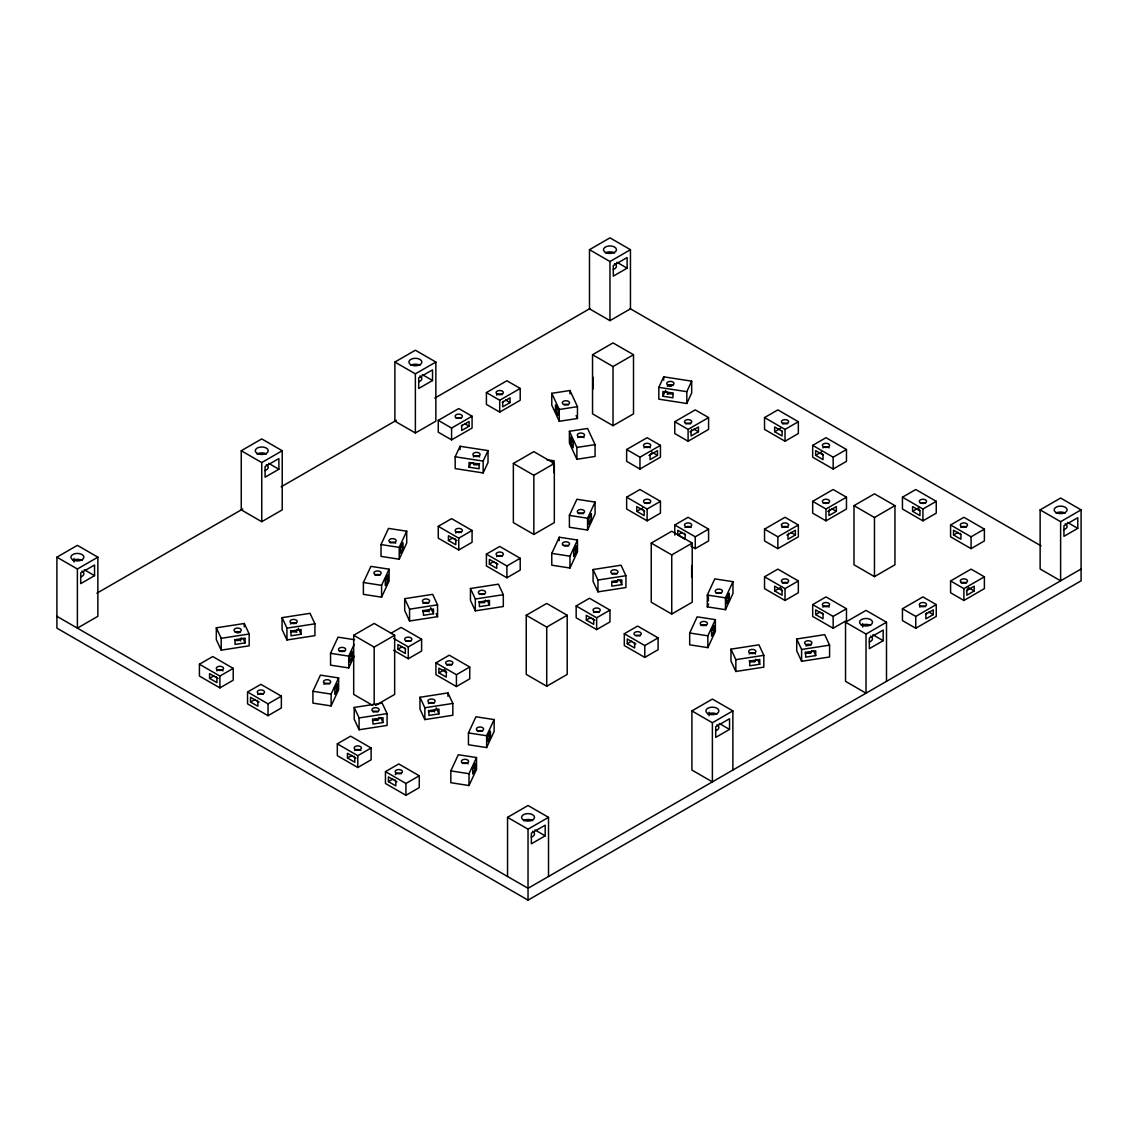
<?xml version="1.0" encoding="UTF-8"?>
<svg xmlns="http://www.w3.org/2000/svg" width="1138" height="1138" viewBox="0 0 1138 1138"><rect width="100%" height="100%" fill="white"/><g stroke="black" fill="none" stroke-linecap="round" stroke-linejoin="round"><path stroke-width="1.5" d="M216.32 627.82L216.32 639.641L221.199 650.154L249.179 645.815L249.179 633.994L244.3 623.496L216.32 627.82L221.199 638.318L221.199 650.154M244.3 626.867L244.3 623.496M282.082 617.649L282.082 629.47L286.947 639.969L314.927 635.644L314.927 623.823L310.062 613.325L282.082 617.649L286.947 628.148L286.947 639.969M354.217 707.438L354.217 719.259L359.096 729.757L387.076 725.432L387.076 713.611L382.197 703.113L354.217 707.438L359.096 717.936L359.096 729.757M404.701 598.673L404.701 610.509L409.566 621.007L437.547 616.682L437.547 604.847L432.682 594.349L404.701 598.673L409.566 609.186L409.566 621.007M419.979 697.267L419.979 709.088L424.844 719.586L452.839 715.261L452.839 703.44L447.959 692.928L419.979 697.267L424.844 707.765L424.844 719.586M447.959 696.314L447.959 692.928M593.069 569.541L593.069 581.362L597.948 591.86L625.928 587.535L625.928 575.714L621.049 565.202L593.069 569.541L597.948 580.039L597.948 591.86M730.966 649.158L730.966 660.979L735.845 671.477L763.826 667.153L763.826 655.332L758.946 644.819L730.966 649.158L735.845 659.656L735.845 671.477M312.922 691.278L320.418 675.119L338.612 677.935L338.612 689.77L331.115 705.916L312.922 703.113L312.922 691.278L331.115 694.095L338.612 677.935M354.188 656.213L348.726 667.949L330.546 665.147L330.546 653.312L338.043 637.166L354.572 639.712M363.392 582.528L370.903 566.368L389.082 569.185L389.082 581.006L381.586 597.166L363.392 594.349L363.392 582.528L381.586 585.33L389.082 569.185M381.017 544.561L388.513 528.402L406.707 531.218L406.707 543.039L399.21 559.199L381.017 556.382L381.017 544.561L399.21 547.378L406.707 531.218M348.726 667.949L348.726 656.128L354.188 644.378M337.517 688.561L334.828 694.379L334.828 689.642L337.517 683.824L337.517 688.561L334.216 688.049M352.524 656.256L349.821 662.06L349.821 657.337L352.524 651.519L352.524 656.256L349.21 655.744M388.001 579.797L385.298 585.615L385.298 580.892L388.001 575.074L388.001 579.797L384.687 579.285M402.994 547.492L400.291 553.31L400.291 548.573L402.994 542.769L402.994 547.492L399.68 546.98M455.172 456.779L460.036 446.281L488.031 450.605L488.031 462.441L483.152 472.939L455.172 468.6L455.172 456.779L483.152 461.103L488.031 450.605M469.027 467.206L469.027 462.469L479.098 464.034L479.098 468.756L469.027 467.206L471.104 462.697M552.385 463.778L553.779 460.776L546.781 459.695M450.819 770.895L458.315 754.736L476.509 757.552L476.509 769.388L469.012 785.533L450.819 782.716L450.819 770.895L469.012 773.712L476.509 757.552M468.443 732.929L475.94 716.769L494.134 719.586L494.134 731.421L486.637 747.566L468.443 744.764L468.443 732.929L486.637 735.745L494.134 719.586M551.774 553.381L559.27 537.221L577.464 540.038L577.464 551.873L569.967 568.018L551.774 565.202L551.774 553.381L569.967 556.197L577.464 540.038M569.398 515.414L576.895 499.269L595.074 502.071L595.074 513.907L587.578 530.052L569.398 527.25L569.398 515.414L587.578 518.231L595.074 502.071M475.428 768.178L472.725 773.996L472.725 769.26L475.428 763.442L475.428 768.178L472.114 767.666M490.421 735.859L487.718 741.677L487.718 736.955L490.421 731.137L490.421 735.859L487.107 735.347M576.369 550.664L573.666 556.482L573.666 551.745L576.369 545.927L576.369 550.664L573.068 550.152M658.831 387.333L663.696 376.834L691.676 381.159L691.676 392.994L686.811 403.492L658.831 399.168L658.831 387.333L686.811 391.671L691.676 381.159M662.885 396.237L662.885 391.515L672.956 393.065L672.956 397.802L662.885 396.237L665.673 390.249M689.671 632.998L697.167 616.839L715.361 619.655L715.361 631.476L707.864 647.636L689.671 644.819L689.671 632.998L707.864 635.815L715.361 619.655M707.295 595.032L714.792 578.872L732.972 581.689L732.972 593.524L725.475 609.669L707.295 606.853L707.295 595.032L725.475 597.848L732.972 581.689M707.295 606.853L708.661 603.922M714.266 630.281L711.577 636.099L711.577 631.362L714.266 625.544L714.266 630.281L710.966 629.769M729.259 597.962L726.57 603.78L726.57 599.057L729.259 593.239L729.259 597.962L725.959 597.45M56.9 557.179L77.384 545.344L97.868 557.179L97.868 616.312L77.384 628.133L77.384 569L56.9 557.179L56.9 628.133L528.032 900.144L1081.1 580.821L1081.1 509.867L1060.616 498.046L1040.132 509.867L1040.132 569L1060.616 580.821L1060.616 521.688L1040.132 509.867M241.256 450.733L261.74 438.912L282.224 450.733L282.224 509.867L261.74 521.702L241.256 509.867L241.256 450.733L261.74 462.569L282.224 450.733M394.886 362.04L415.37 350.219L435.854 362.04L435.854 421.174L415.37 432.995L394.886 421.174L394.886 362.04L415.37 373.861L435.854 362.04M589.484 249.691L609.968 237.856L630.452 249.691L630.452 308.825L609.968 320.646L589.484 308.825L589.484 249.691L609.968 261.512L630.452 249.691M77.384 569L97.868 557.179M94.539 575.657L80.713 583.638L80.713 572.997L94.539 565.003L94.539 575.657L84.297 569.74M278.895 469.212L265.069 477.192L265.069 466.552L278.895 458.571L278.895 469.212L268.653 463.308M432.525 380.519L418.699 388.499L418.699 377.859L432.525 369.878L432.525 380.519L422.283 374.601M627.123 268.17L613.297 276.15L613.297 265.51L627.123 257.529L627.123 268.17L616.881 262.252M96.844 593.239L242.792 508.985M281.2 486.808L396.422 420.278M434.83 398.115L589.996 308.526M438.272 420.363L458.756 408.542L472.071 416.224L472.071 428.059L451.587 439.88L438.272 432.198L438.272 420.363L451.587 428.059L472.071 416.224M486.41 392.582L506.894 380.746L520.208 388.442L520.208 400.263L499.724 412.084L486.41 404.403L486.41 392.582L499.724 400.263L520.208 388.442M592.542 354.715L613.026 342.894L633.51 354.715L633.51 413.848L613.026 425.683L592.542 413.848L592.542 354.715L613.026 366.55L633.51 354.715M469.098 426.224L461.729 430.477L461.729 425.754L469.098 421.487L469.098 426.224L464.66 423.663M510.066 402.568L502.697 406.821L502.697 402.098L510.066 397.845L510.066 402.568L505.628 400.007M513.352 463.479L533.836 451.644L554.32 463.479L554.32 522.612L533.836 534.433L513.352 522.612L513.352 463.479L533.836 475.3L554.32 463.479M199.42 664.236L212.735 656.541L233.219 668.376L233.219 680.197L219.904 687.878L199.42 676.057L199.42 664.236L219.904 676.057L233.219 668.376M438.272 526.339L451.587 518.644L472.071 530.479L472.071 542.3L458.756 549.981L438.272 538.16L438.272 526.339L458.756 538.16L472.071 530.479M209.563 678.362L216.931 682.629L216.931 677.892L209.563 673.639L209.563 678.362L214.001 675.801M448.415 540.465L455.783 544.718L455.783 539.995L448.415 535.742L448.415 540.465L452.853 537.904M626.64 449.51L647.124 437.689L660.438 445.371L660.438 457.192L639.954 469.027L626.64 461.331L626.64 449.51L639.954 457.192L660.438 445.371M674.777 421.714L695.261 409.893L708.576 417.575L708.576 429.41L688.092 441.231L674.777 433.55L674.777 421.714L688.092 429.41L708.576 417.575M247.558 692.018L260.872 684.336L281.356 696.157L281.356 707.992L268.042 715.674L247.558 703.853L247.558 692.018L268.042 703.853L281.356 696.157M486.41 554.121L499.724 546.439L520.208 558.26L520.208 570.095L506.894 577.777L486.41 565.956L486.41 554.121L506.894 565.956L520.208 558.26M657.48 455.356L650.097 459.624L650.097 454.887L657.48 450.634L657.48 455.356L651.562 451.942M698.448 431.715L691.065 435.968L691.065 431.231L698.448 426.978L698.448 431.715L694.009 429.154M372.709 705.389L353.69 694.408L353.69 635.274L374.174 623.439L394.658 635.274L394.658 694.408L375.64 705.389M250.531 702.018L257.899 706.271L257.899 701.549L250.531 697.281L250.531 702.018L254.969 699.457M489.383 564.121L496.751 568.374L496.751 563.651L489.383 559.384L489.383 564.121L493.821 561.56M390.761 633.382L401.117 627.408L421.601 639.229L421.601 651.05L408.286 658.746L393.648 650.296M626.64 497.192L639.954 489.511L660.438 501.332L660.438 513.153L647.124 520.848L626.64 509.013L626.64 497.192L647.124 509.013L660.438 501.332M764.537 417.575L777.851 409.893L798.335 421.714L798.335 433.55L785.021 441.231L764.537 429.41L764.537 417.575L785.021 429.41L798.335 421.714M353.69 635.274L374.174 647.095L394.658 635.274M397.93 649.229L405.313 653.482L405.313 648.745L397.93 644.492L397.93 649.229L402.368 646.654M636.782 511.332L644.165 515.585L644.165 510.848L636.782 506.595L636.782 511.332L642.7 507.904M774.679 431.715L782.062 435.968L782.062 431.231L774.679 426.978L774.679 431.715L780.597 428.301M393.648 638.475L408.286 646.91L421.601 639.229M435.939 662.885L449.254 655.189L469.738 667.024L469.738 678.845L456.423 686.541L435.939 674.706L435.939 662.885L456.423 674.706L469.738 667.024M674.777 535.116L674.777 524.988L688.092 517.292L708.576 529.127L708.576 540.948L695.261 548.644L690.88 546.098M812.674 445.371L825.989 437.689L846.473 449.51L846.473 461.331L833.158 469.027L812.674 457.192L812.674 445.371L833.158 457.192L846.473 449.51M526.24 615.26L546.724 603.439L567.208 615.26L567.208 674.393L546.724 686.228L526.24 674.393L526.24 615.26L546.724 627.095L567.208 615.26M651.249 543.096L671.733 531.261L692.217 543.096L692.217 602.23L671.733 614.051L651.249 602.23L651.249 543.096L671.733 554.917L692.217 543.096M438.898 672.871L446.281 677.138L446.281 672.402L438.898 668.148L438.898 672.871L444.816 669.457M677.75 534.974L685.133 539.241L685.133 534.504L677.75 530.251L677.75 534.974L682.188 532.413M815.647 455.356L823.03 459.624L823.03 454.887L815.647 450.634L815.647 455.356L821.565 451.942M674.777 524.988L695.261 536.809L708.576 529.127M337.317 743.854L350.632 736.158L371.116 747.993L371.116 759.814L357.801 767.496L337.317 755.675L337.317 743.854L357.801 755.675L371.116 747.993M576.169 605.957L589.484 598.261L609.968 610.096L609.968 621.917L596.653 629.599L576.169 617.778L576.169 605.957L596.653 617.778L609.968 610.096M347.46 757.979L354.828 762.232L354.828 757.51L347.46 753.256L347.46 757.979L351.898 755.419M586.312 620.082L593.68 624.335L593.68 619.613L586.312 615.345L586.312 620.082L590.75 617.521M764.537 529.127L785.021 517.292L798.335 524.988L798.335 536.809L777.851 548.644L764.537 540.948L764.537 529.127L777.851 536.809L798.335 524.988M812.674 501.332L833.158 489.511L846.473 497.192L846.473 509.013L825.989 520.848L812.674 513.153L812.674 501.332L825.989 509.013L846.473 497.192M385.455 771.635L398.769 763.954L419.253 775.775L419.253 787.61L405.939 795.291L385.455 783.47L385.455 771.635L405.939 783.47L419.253 775.775M624.307 633.738L637.621 626.056L658.105 637.877L658.105 649.713L644.791 657.394L624.307 645.573L624.307 633.738L644.791 645.573L658.105 637.877M795.377 534.974L787.994 539.241L787.994 534.504L795.377 530.251L795.377 534.974L790.938 532.413M836.345 511.332L828.962 515.585L828.962 510.848L836.345 506.595L836.345 511.332L831.906 508.757M853.984 505.656L874.468 493.835L894.952 505.656L894.952 564.789L874.468 576.625L853.984 564.789L853.984 505.656L874.468 517.491L894.952 505.656M388.428 781.635L395.796 785.889L395.796 781.166L388.428 776.898L388.428 781.635L392.866 779.075M627.28 643.738L634.648 647.991L634.648 643.269L627.28 639.001L627.28 643.738L631.718 641.178M764.537 576.81L777.851 569.128L798.335 580.949L798.335 592.77L785.021 600.466L764.537 588.631L764.537 576.81L785.021 588.631L798.335 580.949M902.448 497.192L915.763 489.511L936.247 501.332L936.247 513.153L922.932 520.848L902.448 509.013L902.448 497.192L922.932 509.013L936.247 501.332M774.679 590.935L782.062 595.202L782.062 590.466L774.679 586.212L774.679 590.935L780.597 587.521M912.576 511.332L919.959 515.585L919.959 510.848L912.576 506.595L912.576 511.332L918.494 507.904M812.674 604.605L825.989 596.909L846.473 608.745L846.473 620.566L833.158 628.247L812.674 616.426L812.674 604.605L833.158 616.426L846.473 608.745M950.586 524.988L963.9 517.292L984.384 529.127L984.384 540.948L971.07 548.644L950.586 536.809L950.586 524.988L971.07 536.809L984.384 529.127M815.647 614.591L823.03 618.844L823.03 614.122L815.647 609.868L815.647 614.591L820.085 612.031M953.544 534.974L960.927 539.241L960.927 534.504L953.544 530.251L953.544 534.974L957.983 532.413M507.548 876.488L507.548 817.354L528.032 805.519L548.516 817.354L548.516 876.488M732.872 710.909L712.388 722.744L712.388 781.877L691.904 770.042L691.904 710.909L712.388 699.088L732.872 710.909L732.872 770.042M886.502 622.216L866.018 634.051L866.018 693.17L845.534 681.349L845.534 622.216L866.018 610.395L886.502 622.216L886.502 681.349M902.448 608.745L922.932 596.909L936.247 604.605L936.247 616.426L915.763 628.247L902.448 620.566L902.448 608.745L915.763 616.426L936.247 604.605M950.586 580.949L971.07 569.128L984.384 576.81L984.384 588.631L963.9 600.466L950.586 592.77L950.586 580.949L963.9 588.631L984.384 576.81M507.548 817.354L528.032 829.175L548.516 817.354M1060.616 521.688L1081.1 509.867M545.187 835.833L531.361 843.813L531.361 833.172L545.187 825.192L545.187 835.833L534.945 829.915M729.543 729.401L715.717 737.381L715.717 726.727L729.543 718.747L729.543 729.401L719.301 723.484M883.173 640.694L869.347 648.674L869.347 638.034L883.173 630.054L883.173 640.694L872.931 634.791M1077.771 528.345L1063.945 536.325L1063.945 525.685L1077.771 517.705L1077.771 528.345L1067.529 522.427M933.274 614.591L925.891 618.844L925.891 614.122L933.274 609.868L933.274 614.591L928.836 612.031M974.242 590.935L966.859 595.202L966.859 590.466L974.242 586.212L974.242 590.935L968.324 587.521M1081.1 569L528.032 888.309L56.9 616.312M551.774 393.321L569.967 390.505L577.464 406.664L577.464 418.485L559.27 421.302L551.774 405.142L551.774 393.321L559.27 409.481L559.27 421.302M555.486 409.595L558.189 415.413L558.189 410.676L555.486 404.858L555.486 409.595L558.786 409.083M559.27 409.481L577.464 406.664M569.398 431.288L587.578 428.471L595.074 444.631L595.074 456.452L576.895 459.268L569.398 443.109L569.398 431.288L576.895 447.433L576.895 459.268M570.479 441.9L573.182 447.718L573.182 442.995L570.479 437.177L570.479 441.9L573.78 441.388M576.895 447.433L595.074 444.631M470.449 588.502L498.43 584.178L503.309 594.676L503.309 606.511L475.328 610.836L470.449 600.338L470.449 588.502L475.328 599.001L475.328 610.836M236.889 632.913L240.246 632.401M221.199 638.318L249.179 633.994M286.947 628.148L314.927 623.823M409.566 609.186L437.547 604.847M475.328 599.001L503.309 594.676M597.948 580.039L625.928 575.714M245.125 642.899L235.04 644.449L235.04 639.727L245.125 638.162L245.125 642.899L243.034 638.404M301.086 634.236L291.015 635.801L291.015 631.064L301.086 629.513L301.086 634.236L298.298 628.247M433.493 613.752L423.421 615.317L423.421 610.58L433.493 609.029L433.493 613.752L430.705 607.763M489.454 605.103L479.383 606.654L479.383 601.931L489.454 600.366L489.454 605.103L487.363 600.594M621.86 584.619L611.789 586.17L611.789 581.447L621.86 579.882L621.86 584.619L619.783 580.11M796.728 638.987L824.709 634.648L829.574 645.146L829.574 656.982L801.593 661.306L796.728 650.808L796.728 638.987L801.593 649.485L801.593 661.306M805.818 645.858L810.853 645.075M359.096 717.936L387.076 713.611M424.844 707.765L452.839 703.44M735.845 659.656L763.826 655.332M801.593 649.485L829.574 645.146M383.022 722.516L372.951 724.067L372.951 719.344L383.022 717.779L383.022 722.516L380.931 718.007M438.984 713.853L428.912 715.418L428.912 710.681L438.984 709.13L438.984 713.853L436.195 707.85M759.771 664.236L749.686 665.787L749.686 661.064L759.771 659.499L759.771 664.236L757.68 659.727M815.733 655.573L805.661 657.138L805.661 652.401L815.733 650.836L815.733 655.573L813.642 651.078M667.75 385.739L671.121 386.266M330.546 653.312L348.726 656.128M629.983 308.554L1041.071 545.884M845.534 622.216L866.018 634.051M691.904 710.909L712.388 722.744M576.098 415.555L577.464 418.485M436.153 613.681L437.547 616.682M971.07 536.809L971.07 548.644M963.9 588.631L963.9 600.466M922.932 509.013L922.932 520.848M915.763 616.426L915.763 628.247M874.468 517.491L874.468 576.625M862.689 623.553L862.689 627.095M833.158 457.192L833.158 469.027M833.158 616.426L833.158 628.247M825.989 509.013L825.989 520.848M785.021 429.41L785.021 441.231M785.021 588.631L785.021 600.466M777.851 536.809L777.851 548.644M725.475 597.848L725.475 609.669M709.059 712.246L709.059 715.788M708.377 596.241L708.377 600.964M707.864 635.815L707.864 647.636M695.261 536.809L695.261 548.644M691.676 565.543L691.676 577.364M688.092 429.41L688.092 441.231M686.811 391.671L686.811 403.492M671.733 554.917L671.733 614.051M663.696 376.834L663.696 380.22M647.124 509.013L647.124 520.848M644.791 645.573L644.791 657.394M639.954 457.192L639.954 469.027M613.026 366.55L613.026 425.683M609.968 261.512L609.968 320.646M596.653 617.778L596.653 629.599M593.069 377.162L593.069 388.997M587.578 518.231L587.578 530.052M569.967 390.505L569.967 393.89M569.967 556.197L569.967 568.018M559.27 537.221L559.27 540.607M553.779 460.776L553.779 472.611M546.724 627.095L546.724 686.228M533.836 475.3L533.836 534.433M528.032 829.175L528.032 900.144M506.894 565.956L506.894 577.777M499.724 400.263L499.724 412.084M486.637 735.745L486.637 747.566M483.152 461.103L483.152 472.939M469.012 773.712L469.012 785.533M460.036 446.281L460.036 449.652M458.756 538.16L458.756 549.981M456.423 674.706L456.423 686.541M451.587 428.059L451.587 439.88M415.37 373.861L415.37 432.995M408.286 646.91L408.286 658.746M405.939 783.47L405.939 795.291M399.21 547.378L399.21 559.199M381.586 585.33L381.586 597.166M374.174 647.095L374.174 704.493M357.801 755.675L357.801 767.496M331.115 694.095L331.115 705.916M268.042 703.853L268.042 715.674M261.74 462.569L261.74 521.702M219.904 676.057L219.904 687.878M74.055 558.502L74.055 562.058M1065.225 523.764A6.515 3.77 0 0 1 1063.874 529.682M1056.007 513.124A6.515 3.77 0 0 1 1065.225 513.124M614.577 263.589A6.515 3.77 0 0 1 613.226 269.507M605.359 252.935A6.515 3.77 0 0 1 614.577 252.935M503.224 401.401A3.627 2.091 0 0 1 502.285 402.326M496.581 395.085A3.627 2.091 0 0 1 502.285 394.644M644.563 511.09A3.627 2.091 0 0 1 643.624 510.151M644.563 503.409A3.627 2.091 0 0 1 649.684 503.409M577.791 437.632A3.627 2.091 0 0 1 584.064 437.632M266.349 464.631A6.515 3.77 0 0 1 264.998 470.549M257.131 453.991A6.515 3.77 0 0 1 266.349 453.991M782.46 590.707A3.627 2.091 0 0 1 781.536 588.687M782.46 583.012A3.627 2.091 0 0 1 787.581 583.012M259.066 702.118A3.627 2.091 0 0 1 257.259 700.297M257.743 694.521A3.627 2.091 0 0 1 263.433 694.095M479.425 602.699A3.627 2.091 0 0 1 484.546 602.699M485.485 600.082A3.627 2.091 0 0 1 483.366 602.557A3.627 2.091 0 0 1 478.842 601.675M479.425 594.42A3.627 2.091 0 0 1 484.546 594.42M691.591 429.453A3.627 2.091 0 0 1 689.913 431.8M685.531 423.791A3.627 2.091 0 0 1 690.652 423.791M823.428 614.364A3.627 2.091 0 0 1 822.376 612.884M822.859 607.109A3.627 2.091 0 0 1 829.133 607.109M960.757 534.305A3.627 2.091 0 0 1 960.273 533.267M960.757 527.491A3.627 2.091 0 0 1 966.461 527.05M805.121 653.61A3.627 2.091 0 0 1 810.811 653.169M811.75 650.566A3.627 2.091 0 0 1 809.644 653.027A3.627 2.091 0 0 1 805.121 652.145M806.444 644.634A3.627 2.091 0 0 0 811.878 642.828A3.627 2.091 0 0 0 806.444 641.007A3.627 2.091 0 0 0 806.444 644.634A3.627 2.091 0 0 1 810.811 644.89M635.815 643.838A3.627 2.091 0 0 1 634.122 642.557M635.815 635.559A3.627 2.091 0 0 0 641.249 633.738A3.627 2.091 0 0 0 635.815 631.931A3.627 2.091 0 0 0 635.815 635.559A3.627 2.091 0 0 1 640.182 635.815M462.256 425.043A3.627 2.091 0 0 1 461.317 425.982M456.196 418.3A3.627 2.091 0 0 1 461.317 418.3M716.997 724.806A6.515 3.77 0 0 1 715.646 730.738M707.779 714.166A6.515 3.77 0 0 1 716.997 714.166M782.46 431.473A3.627 2.091 0 0 1 781.536 430.534M782.46 423.791A3.627 2.091 0 0 1 787.581 423.791M405.725 648.987A3.627 2.091 0 0 1 404.787 648.048M405.725 641.306A3.627 2.091 0 0 1 410.846 641.306M829.488 509.07A3.627 2.091 0 0 1 827.81 511.417M823.428 503.409A3.627 2.091 0 0 1 828.549 503.409M456.95 540.564A3.627 2.091 0 0 1 455.129 538.758M455.613 532.982A3.627 2.091 0 0 1 461.317 532.541M218.098 678.461A3.627 2.091 0 0 1 216.291 676.655M216.775 670.879A3.627 2.091 0 0 1 223.048 670.879M81.993 571.063A6.515 3.77 0 0 1 80.642 576.994M72.775 560.422A6.515 3.77 0 0 1 81.993 560.422M374.999 575.088A3.627 2.091 0 0 1 380.12 575.088M477.419 731.151A3.627 2.091 0 0 1 482.54 731.151M750.483 661.491A3.627 2.091 0 0 1 754.85 661.832M755.788 659.215A3.627 2.091 0 0 1 753.683 661.69A3.627 2.091 0 0 1 749.16 660.808M749.16 653.98A3.627 2.091 0 0 1 755.433 653.98M462.412 763.47A3.627 2.091 0 0 1 468.116 763.897M823.428 455.129A3.627 2.091 0 0 1 822.376 453.649M822.859 447.874A3.627 2.091 0 0 1 829.133 447.874M667.224 394.274A3.627 2.091 0 0 1 672.914 393.848M672.914 393.25A3.627 2.091 0 0 1 668.973 393.705A3.627 2.091 0 0 1 666.74 391.771M667.224 385.995A3.627 2.091 0 0 1 672.914 385.569M967.385 588.687A3.627 2.091 0 0 1 966.461 590.707M961.34 583.012A3.627 2.091 0 0 1 966.461 583.012M612.585 581.888A3.627 2.091 0 0 1 616.952 582.215M617.891 579.598A3.627 2.091 0 0 1 616.199 581.959A3.627 2.091 0 0 1 611.831 581.618M611.831 573.936A3.627 2.091 0 0 1 616.952 573.936M870.627 636.114A6.515 3.77 0 0 1 869.276 642.031M861.409 625.473A6.515 3.77 0 0 1 870.627 625.473M788.648 533.267A3.627 2.091 0 0 1 786.842 535.073M781.891 527.491A3.627 2.091 0 0 1 788.165 527.491M716.257 593.254A3.627 2.091 0 0 1 721.378 593.254M578.36 513.651A3.627 2.091 0 0 1 583.481 513.651M422.881 611.789A3.627 2.091 0 0 1 429.154 611.789M429.638 609.285A3.627 2.091 0 0 1 426.963 611.305A3.627 2.091 0 0 1 422.881 610.338M422.881 603.51A3.627 2.091 0 0 1 428.585 603.083M355.995 758.079A3.627 2.091 0 0 1 354.188 756.272M354.672 750.497A3.627 2.091 0 0 1 360.945 750.497M473.934 464.802A3.627 2.091 0 0 1 477.434 464.261M479.624 463.778A3.627 2.091 0 0 1 475.556 464.745A3.627 2.091 0 0 1 472.867 462.725M473.351 456.95A3.627 2.091 0 0 1 479.624 456.95M339.508 651.548A3.627 2.091 0 0 1 344.629 651.548M372.411 720.539A3.627 2.091 0 0 1 378.101 720.112M379.039 717.495A3.627 2.091 0 0 1 376.934 719.97A3.627 2.091 0 0 1 372.411 719.088M372.98 711.833A3.627 2.091 0 0 1 378.101 711.833M235.082 640.495A3.627 2.091 0 0 1 240.787 640.936M241.142 637.892A3.627 2.091 0 0 1 239.449 640.239A3.627 2.091 0 0 1 235.082 639.912M235.082 632.216A3.627 2.091 0 0 1 240.203 632.216M497.918 564.22A3.627 2.091 0 0 1 496.225 562.94M496.581 556.624A3.627 2.091 0 0 1 502.285 556.197M564.121 545.628A3.627 2.091 0 0 1 568.488 545.956M685.531 534.746A3.627 2.091 0 0 1 684.479 533.267M684.962 527.491A3.627 2.091 0 0 1 691.235 527.491M290.474 632.273A3.627 2.091 0 0 1 296.748 632.273M297.231 629.769A3.627 2.091 0 0 1 294.543 631.789A3.627 2.091 0 0 1 290.474 630.808M290.474 623.994A3.627 2.091 0 0 1 296.165 623.567M428.372 711.89A3.627 2.091 0 0 1 434.645 711.89M435.129 709.387A3.627 2.091 0 0 1 432.44 711.406A3.627 2.091 0 0 1 428.372 710.425M428.372 703.611A3.627 2.091 0 0 1 434.062 703.17M650.751 453.649A3.627 2.091 0 0 1 648.945 455.456M643.994 447.874A3.627 2.091 0 0 1 650.267 447.874M564.121 404.559A3.627 2.091 0 0 1 568.488 404.886M419.979 375.938A6.515 3.77 0 0 1 418.628 381.856M410.761 365.298A6.515 3.77 0 0 1 419.979 365.298M594.847 620.182A3.627 2.091 0 0 1 593.026 618.361M593.524 612.585A3.627 2.091 0 0 1 599.214 612.159M926.545 612.884A3.627 2.091 0 0 1 925.493 614.364M919.789 607.109A3.627 2.091 0 0 1 925.493 606.668M396.963 781.735A3.627 2.091 0 0 1 395.156 779.914M395.27 774.651A3.627 2.091 0 0 1 401.33 773.712M446.693 672.643A3.627 2.091 0 0 1 445.755 670.623M446.693 664.948A3.627 2.091 0 0 1 451.814 664.948M919.789 510.663A3.627 2.091 0 0 1 919.433 509.07M920.372 503.409A3.627 2.091 0 0 1 925.493 503.409M389.993 542.783A3.627 2.091 0 0 1 395.683 543.224M532.641 831.252A6.515 3.77 0 0 1 531.29 837.17M523.423 820.612A6.515 3.77 0 0 1 532.641 820.612M323.946 684.279A3.627 2.091 0 0 1 329.636 683.853M701.264 625.573A3.627 2.091 0 0 1 706.385 625.573M591.362 513.622L588.673 519.44L588.673 524.163L591.362 518.345L591.362 513.622M1057.358 513.124A6.515 3.77 0 0 0 1067.131 509.867A6.515 3.77 0 0 0 1057.358 506.609A6.515 3.77 0 0 0 1057.358 513.124M606.71 252.949A6.515 3.77 0 0 0 616.483 249.691A6.515 3.77 0 0 0 606.71 246.434A6.515 3.77 0 0 0 606.71 252.949M497.164 394.061A3.627 2.091 0 0 0 503.224 393.122A3.627 2.091 0 0 0 498.785 390.562A3.627 2.091 0 0 0 497.164 394.061M645.317 503.138A3.627 2.091 0 0 0 650.751 501.332A3.627 2.091 0 0 0 645.317 499.525A3.627 2.091 0 0 0 645.317 503.138M578.36 436.608A3.627 2.091 0 0 0 584.42 435.669A3.627 2.091 0 0 0 579.982 433.109A3.627 2.091 0 0 0 578.36 436.608M258.482 453.991A6.515 3.77 0 0 0 268.255 450.733A6.515 3.77 0 0 0 258.482 447.476A6.515 3.77 0 0 0 258.482 453.991M782.46 582.428A3.627 2.091 0 0 0 788.52 581.49A3.627 2.091 0 0 0 784.096 578.929A3.627 2.091 0 0 0 782.46 582.428M259.066 693.839A3.627 2.091 0 0 0 264.5 692.018A3.627 2.091 0 0 0 259.066 690.211A3.627 2.091 0 0 0 259.066 693.839M480.165 594.164A3.627 2.091 0 0 0 485.599 592.343A3.627 2.091 0 0 0 480.165 590.537A3.627 2.091 0 0 0 480.165 594.164M685.531 423.194A3.627 2.091 0 0 0 691.591 422.255A3.627 2.091 0 0 0 687.153 419.694A3.627 2.091 0 0 0 685.531 423.194M824.182 606.412A3.627 2.091 0 0 0 829.616 604.605A3.627 2.091 0 0 0 824.182 602.784A3.627 2.091 0 0 0 824.182 606.412M962.079 526.794A3.627 2.091 0 0 0 967.513 524.988A3.627 2.091 0 0 0 962.079 523.181A3.627 2.091 0 0 0 962.079 526.794M456.196 417.703A3.627 2.091 0 0 0 462.256 416.764A3.627 2.091 0 0 0 457.817 414.204A3.627 2.091 0 0 0 456.196 417.703M709.13 714.18A6.515 3.77 0 0 0 718.903 710.909A6.515 3.77 0 0 0 709.13 707.651A6.515 3.77 0 0 0 709.13 714.18M783.214 423.521A3.627 2.091 0 0 0 788.648 421.714A3.627 2.091 0 0 0 783.214 419.908A3.627 2.091 0 0 0 783.214 423.521M406.465 641.035A3.627 2.091 0 0 0 411.899 639.229A3.627 2.091 0 0 0 406.465 637.422A3.627 2.091 0 0 0 406.465 641.035M823.428 502.811A3.627 2.091 0 0 0 829.488 501.872A3.627 2.091 0 0 0 825.064 499.312A3.627 2.091 0 0 0 823.428 502.811M456.95 532.285A3.627 2.091 0 0 0 462.369 530.479A3.627 2.091 0 0 0 456.95 528.658A3.627 2.091 0 0 0 456.95 532.285M218.098 670.182A3.627 2.091 0 0 0 223.532 668.376A3.627 2.091 0 0 0 218.098 666.555A3.627 2.091 0 0 0 218.098 670.182M74.126 560.437A6.515 3.77 0 0 0 83.899 557.179A6.515 3.77 0 0 0 74.126 553.907A6.515 3.77 0 0 0 74.126 560.437M374.999 574.505A3.627 2.091 0 0 0 381.045 573.566A3.627 2.091 0 0 0 376.621 571.006A3.627 2.091 0 0 0 374.999 574.505M477.419 730.568A3.627 2.091 0 0 0 483.465 729.629A3.627 2.091 0 0 0 479.041 727.068A3.627 2.091 0 0 0 477.419 730.568M750.483 653.297A3.627 2.091 0 0 0 755.917 651.477A3.627 2.091 0 0 0 750.483 649.67A3.627 2.091 0 0 0 750.483 653.297M462.412 762.873A3.627 2.091 0 0 0 468.472 761.934A3.627 2.091 0 0 0 464.048 759.373A3.627 2.091 0 0 0 462.412 762.873M824.182 447.177A3.627 2.091 0 0 0 829.616 445.371A3.627 2.091 0 0 0 824.182 443.564A3.627 2.091 0 0 0 824.182 447.177M668.547 385.298A3.627 2.091 0 0 0 673.981 383.492A3.627 2.091 0 0 0 668.547 381.685A3.627 2.091 0 0 0 668.547 385.298M961.34 582.428A3.627 2.091 0 0 0 967.385 581.49A3.627 2.091 0 0 0 962.961 578.929A3.627 2.091 0 0 0 961.34 582.428M612.585 573.68A3.627 2.091 0 0 0 618.019 571.859A3.627 2.091 0 0 0 612.585 570.053A3.627 2.091 0 0 0 612.585 573.68M862.76 625.473A6.515 3.77 0 0 0 872.533 622.216A6.515 3.77 0 0 0 862.76 618.958A6.515 3.77 0 0 0 862.76 625.473M782.46 526.467A3.627 2.091 0 0 0 788.52 525.528A3.627 2.091 0 0 0 784.096 522.968A3.627 2.091 0 0 0 782.46 526.467M716.257 592.67A3.627 2.091 0 0 0 722.317 591.732A3.627 2.091 0 0 0 717.879 589.171A3.627 2.091 0 0 0 716.257 592.67M578.36 513.053A3.627 2.091 0 0 0 584.42 512.114A3.627 2.091 0 0 0 579.982 509.554A3.627 2.091 0 0 0 578.36 513.053M424.204 602.813A3.627 2.091 0 0 0 429.638 601.006A3.627 2.091 0 0 0 424.204 599.2A3.627 2.091 0 0 0 424.204 602.813M355.995 749.8A3.627 2.091 0 0 0 361.429 747.993A3.627 2.091 0 0 0 355.995 746.172A3.627 2.091 0 0 0 355.995 749.8M473.934 455.925A3.627 2.091 0 0 0 479.994 454.987A3.627 2.091 0 0 0 475.556 452.426A3.627 2.091 0 0 0 473.934 455.925M339.508 650.95A3.627 2.091 0 0 0 345.568 650.011A3.627 2.091 0 0 0 341.144 647.451A3.627 2.091 0 0 0 339.508 650.95M373.733 711.577A3.627 2.091 0 0 0 379.167 709.771A3.627 2.091 0 0 0 373.733 707.95A3.627 2.091 0 0 0 373.733 711.577M235.836 631.96A3.627 2.091 0 0 0 241.27 630.153A3.627 2.091 0 0 0 235.836 628.332A3.627 2.091 0 0 0 235.836 631.96M497.918 555.941A3.627 2.091 0 0 0 503.337 554.121A3.627 2.091 0 0 0 497.918 552.314A3.627 2.091 0 0 0 497.918 555.941M563.367 545.358A3.627 2.091 0 0 0 569.427 544.419A3.627 2.091 0 0 0 564.989 541.859A3.627 2.091 0 0 0 563.367 545.358M686.285 526.794A3.627 2.091 0 0 0 691.719 524.988A3.627 2.091 0 0 0 686.285 523.181A3.627 2.091 0 0 0 686.285 526.794M291.797 623.297A3.627 2.091 0 0 0 297.231 621.49A3.627 2.091 0 0 0 291.797 619.684A3.627 2.091 0 0 0 291.797 623.297M429.695 702.914A3.627 2.091 0 0 0 435.129 701.108A3.627 2.091 0 0 0 429.695 699.301A3.627 2.091 0 0 0 429.695 702.914M644.563 446.85A3.627 2.091 0 0 0 650.623 445.911A3.627 2.091 0 0 0 646.185 443.351A3.627 2.091 0 0 0 644.563 446.85M564.121 404.63A3.627 2.091 0 0 0 569.555 402.824A3.627 2.091 0 0 0 564.121 401.003A3.627 2.091 0 0 0 564.121 404.63M412.112 365.298A6.515 3.77 0 0 0 421.885 362.04A6.515 3.77 0 0 0 412.112 358.783A6.515 3.77 0 0 0 412.112 365.298M594.847 611.903A3.627 2.091 0 0 0 600.281 610.096A3.627 2.091 0 0 0 594.847 608.275A3.627 2.091 0 0 0 594.847 611.903M920.372 606.085A3.627 2.091 0 0 0 926.417 605.146A3.627 2.091 0 0 0 921.993 602.585A3.627 2.091 0 0 0 920.372 606.085M396.963 773.456A3.627 2.091 0 0 0 402.397 771.635A3.627 2.091 0 0 0 396.963 769.829A3.627 2.091 0 0 0 396.963 773.456M447.433 664.692A3.627 2.091 0 0 0 452.867 662.885A3.627 2.091 0 0 0 447.433 661.078A3.627 2.091 0 0 0 447.433 664.692M921.111 503.138A3.627 2.091 0 0 0 926.545 501.332A3.627 2.091 0 0 0 921.111 499.525A3.627 2.091 0 0 0 921.111 503.138M389.993 542.2A3.627 2.091 0 0 0 396.052 541.261A3.627 2.091 0 0 0 391.614 538.701A3.627 2.091 0 0 0 389.993 542.2M524.774 820.612A6.515 3.77 0 0 0 534.547 817.354A6.515 3.77 0 0 0 524.774 814.097A6.515 3.77 0 0 0 524.774 820.612M324.515 683.255A3.627 2.091 0 0 0 330.575 682.316A3.627 2.091 0 0 0 326.137 679.77A3.627 2.091 0 0 0 324.515 683.255M701.264 624.975A3.627 2.091 0 0 0 707.324 624.037A3.627 2.091 0 0 0 702.886 621.476A3.627 2.091 0 0 0 701.264 624.975"/></g></svg>
